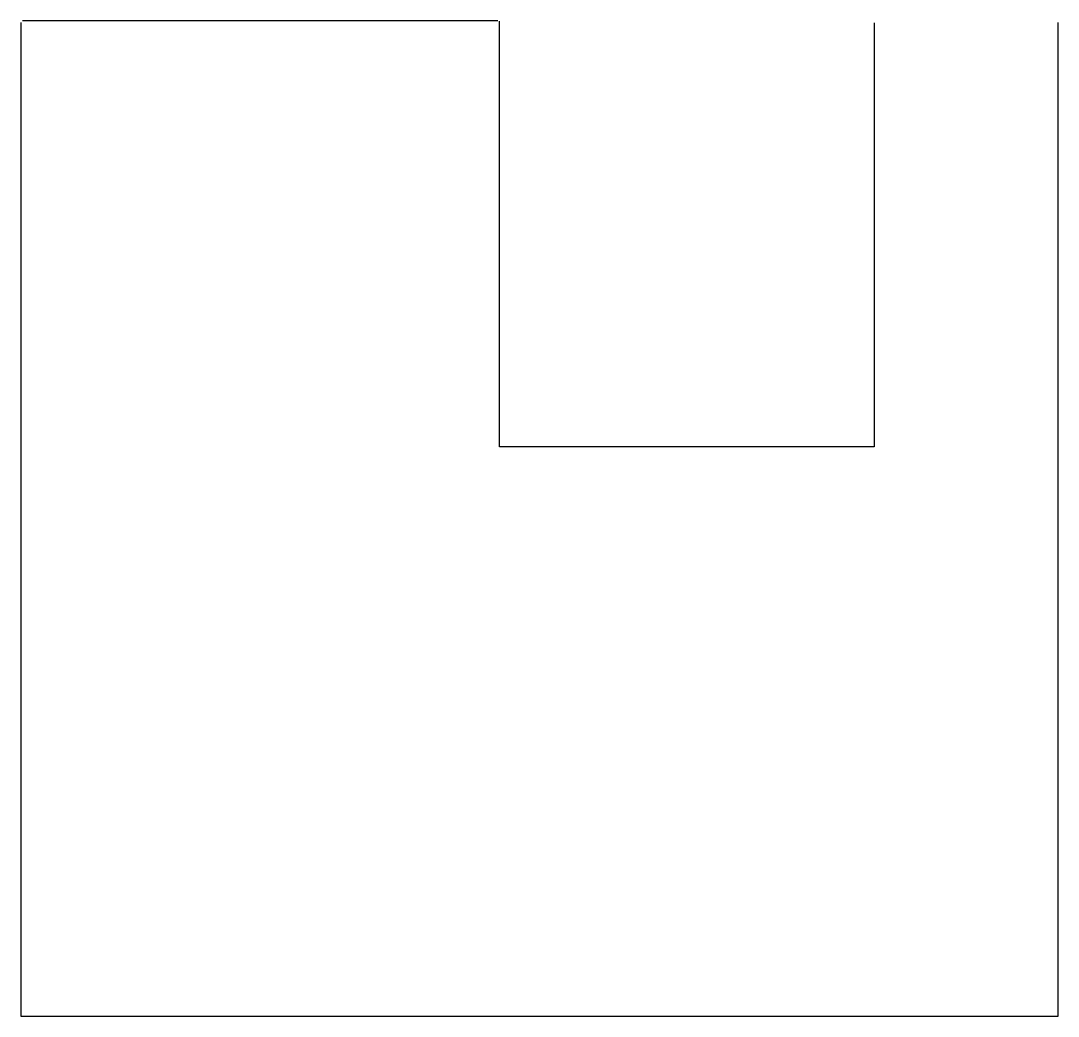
# Model space of a CAD drawing. Header units: millimetres. Extents: x 158 to 43183590678950, y -580 to 32305665489683.
# Drawn here: x 43081471713363 to 43101796961147, y 32286156278263 to 32305665489683 of the extents above.
import ezdxf

# ---------------------------------------------------------------- set-up
doc = ezdxf.new("R2010")
doc.units = ezdxf.units.MM

msp = doc.modelspace()

# ---------------------------------------------------------------- linework, layer by layer
for p, q in [((43081473990204.8, 32305633157590.8), (43081473990204.8, 32286156278263.1)), ((43090815742026, 32305665489683.3), (43081506342747.7, 32305665489683.3)), ((43090848093083.6, 32297318275601.3), (43090848093083.6, 32305659967032.2)), ((43098192032683.5, 32305627634939.7), (43098192032683.5, 32297318275601.3)), ((43101796961147, 32286160306173.7), (43101796961147, 32305633157590.8)), ((43098192032683.5, 32297318275601.3), (43090848093083.6, 32297318275601.3)), ((43081471713362.9, 32286157004551.9), (43101796961147, 32286160306173.7))]:
    msp.add_line(p, q)

doc.saveas('drawing.dxf')
